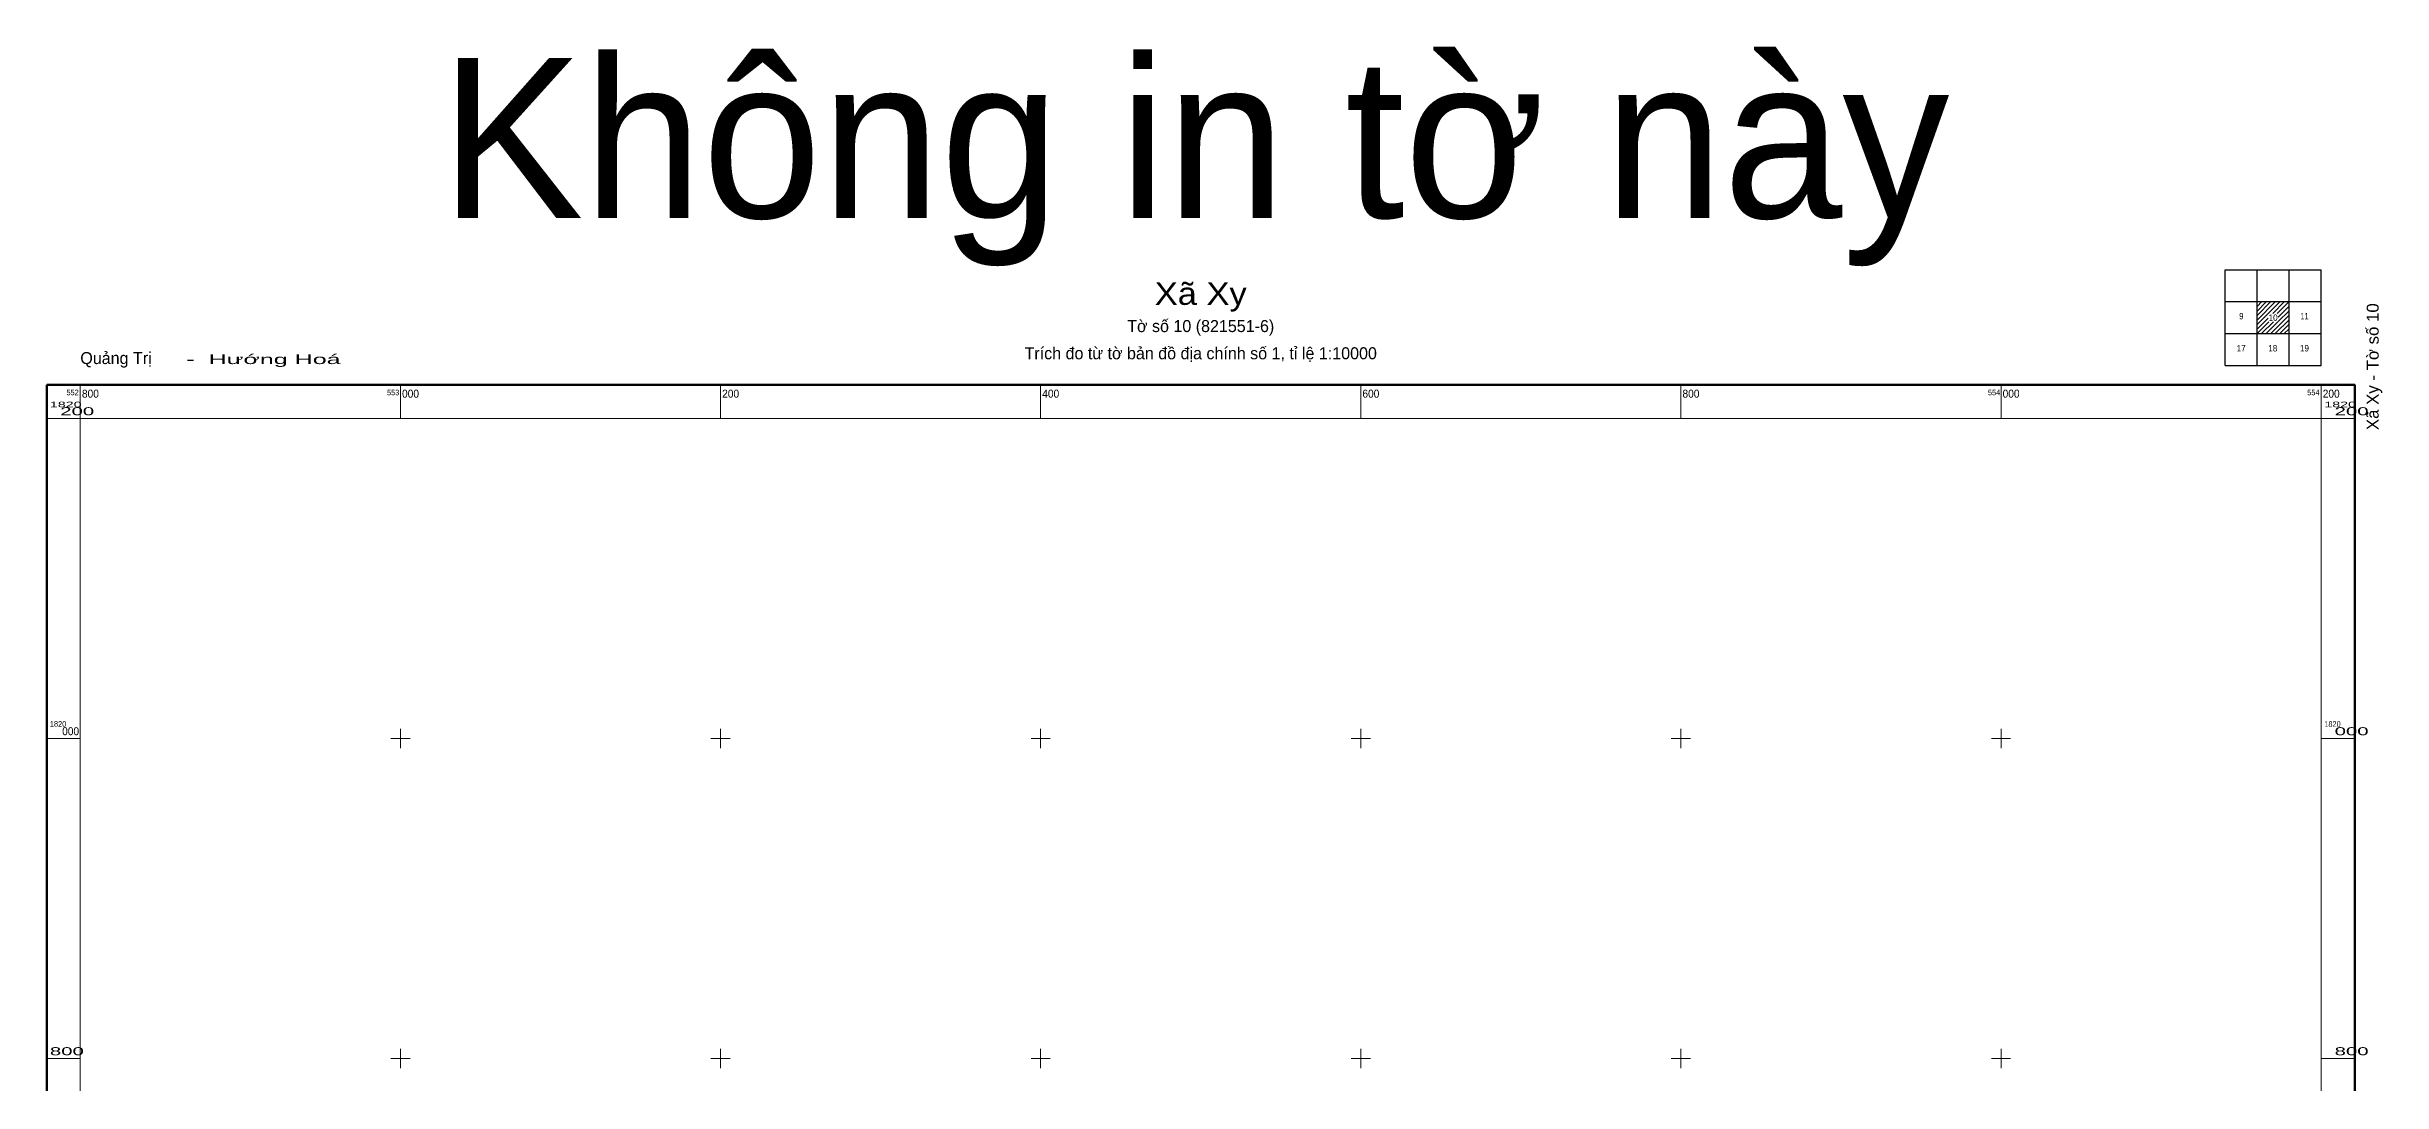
# Model space of a CAD drawing. Header units: metres. Extents: x 552779 to 554238, y 1818638 to 1820432.
# Drawn here: x 552779 to 554238, y 1819785 to 1820432 of the extents above; entities that cross this region are included whole.
import ezdxf
from ezdxf.enums import TextEntityAlignment as Align

# ---------------------------------------------------------------- set-up
doc = ezdxf.new("R2010")
doc.units = ezdxf.units.M
doc.header["$LTSCALE"] = 2
doc.layers.add('57', color=7, linetype='Continuous')
doc.layers.add('63', color=7, linetype='Continuous', lineweight=13)

msp = doc.modelspace()

# ---------------------------------------------------------------- linework, layer by layer
at = {"layer": '63', "lineweight": 25}
for p, q in [((554140, 1820293), (554200, 1820293)), ((554140, 1820233), (554140, 1820293)), ((554160, 1820233), (554160, 1820293)), ((554180, 1820233), (554180, 1820293)), ((554140, 1820273), (554200, 1820273)), ((554140, 1820253), (554200, 1820253))]:
    msp.add_line(p, q, dxfattribs=at)
at = {"layer": '63'}
for p, q in [((554160, 1820272.8), (554160.2, 1820273)), ((554160, 1820269.96), (554163.04, 1820273)), ((554160, 1820267.16), (554165.84, 1820273)), ((554160, 1820264.32), (554168.68, 1820273)), ((554160, 1820261.48), (554171.52, 1820273)), ((554167, 1820265.68), (554174.36, 1820273)), ((554169.8, 1820265.68), (554177.16, 1820273)), ((554172.64, 1820265.68), (554180, 1820273)), ((554160, 1820258.64), (554166.88, 1820265.52)), ((554160, 1820255.84), (554166.88, 1820262.72)), ((554160, 1820253), (554167.36, 1820260.36)), ((554162.84, 1820253), (554170.2, 1820260.36)), ((554165.64, 1820253), (554173, 1820260.36)), ((554168.48, 1820253), (554180, 1820264.52)), ((554171.32, 1820253), (554180, 1820261.68)), ((554173.12, 1820263.32), (554180, 1820270.16)), ((554173.12, 1820260.52), (554180, 1820267.36)), ((554174.16, 1820253), (554180, 1820258.84)), ((554176.96, 1820253), (554180, 1820256.04)), ((554179.8, 1820253), (554180, 1820253.2)), ((552800, 1820200), (552800, 1820221)), ((553000, 1820200), (553000, 1820221)), ((553200, 1820200), (553200, 1820221)), ((553400, 1820200), (553400, 1820221)), ((553600, 1820200), (553600, 1820221)), ((553800, 1820200), (553800, 1820221)), ((554000, 1820200), (554000, 1820221)), ((554200, 1820200), (554200, 1820221)), ((552800, 1820200), (552779, 1820200)), ((554200, 1820200), (554221, 1820200)), ((552800, 1820000), (552779, 1820000)), ((552994, 1820000), (553006, 1820000)), ((553000, 1819994), (553000, 1820006)), ((553194, 1820000), (553206, 1820000)), ((553200, 1819994), (553200, 1820006)), ((553394, 1820000), (553406, 1820000)), ((553400, 1819994), (553400, 1820006)), ((553594, 1820000), (553606, 1820000)), ((553600, 1819994), (553600, 1820006)), ((553794, 1820000), (553806, 1820000)), ((553800, 1819994), (553800, 1820006)), ((553994, 1820000), (554006, 1820000)), ((554000, 1819994), (554000, 1820006)), ((554200, 1820000), (554221, 1820000)), ((553000, 1819794), (553000, 1819806)), ((553200, 1819794), (553200, 1819806)), ((553400, 1819794), (553400, 1819806)), ((553600, 1819794), (553600, 1819806)), ((553800, 1819794), (553800, 1819806)), ((554000, 1819794), (554000, 1819806)), ((552800, 1819800), (552779, 1819800)), ((552994, 1819800), (553006, 1819800)), ((553194, 1819800), (553206, 1819800)), ((553394, 1819800), (553406, 1819800)), ((553594, 1819800), (553606, 1819800)), ((553794, 1819800), (553806, 1819800)), ((553994, 1819800), (554006, 1819800)), ((554200, 1819800), (554221, 1819800))]:
    msp.add_line(p, q, dxfattribs=at)
at = {"layer": '63', "lineweight": 25}
msp.add_lwpolyline([(554140, 1820233), (554200, 1820233), (554200, 1820293)], dxfattribs=at)
at = {"layer": '63', "lineweight": 158}
msp.add_lwpolyline([(552779, 1820221), (554221, 1820221), (554221, 1818779), (552779, 1818779)], close=True, dxfattribs=at)
at = {"layer": '63'}
msp.add_lwpolyline([(552800, 1820200), (554200, 1820200), (554200, 1818800), (552800, 1818800)], close=True, dxfattribs=at)

# ---------------------------------------------------------------- texts
at = {"layer": '57'}
msp.add_text('Không in tờ này', height=100, dxfattribs=at).set_placement((553496.41, 1820325.34), align=Align.CENTER)
at = {"layer": '63'}
for s, height, width, p in [('Xã Xy', 14, 1.15, (553500, 1820271)), ('9', 4, 0.9, (554150.15, 1820261.96)), ('10', 4, 0.95, (554170, 1820261)), ('11', 4, 0.8, (554189.58, 1820261.96)), ('17', 4, 0.95, (554150.04, 1820241.88)), ('18', 4, 0.95, (554169.82, 1820241.88)), ('19', 4, 0.95, (554189.58, 1820241.88))]:
    msp.add_text(s, height=height, dxfattribs=dict(at, width=width)).set_placement(p, align=Align.CENTER)
at = {"layer": '63', "width": 1.05}
msp.add_text('Xã Xy - Tờ số 10', height=7.48, rotation=89.999, dxfattribs=at).set_placement((554235.96, 1820192.72))
at = {"layer": '63'}
for s, p in [('Tờ số 10 (821551-6)', (553500.01, 1820254)), ('Trích đo từ tờ bản đồ địa chính số 1, tỉ lệ 1:10000', (553500, 1820237))]:
    msp.add_text(s, height=7.5, dxfattribs=at).set_placement(p, align=Align.CENTER)
msp.add_text('Quảng Trị', height=7.5, dxfattribs=at).set_placement((552800, 1820234))
for s, height, width, p in [('  -  Hướng Hoá', 6, 1.95, (552857.53, 1820234)), ('800', 5, 0.95, (552801, 1820213)), ('000', 5, 0.95, (553001, 1820213)), ('200', 5, 0.95, (553201, 1820213)), ('400', 5, 0.95, (553401, 1820213)), ('600', 5, 0.95, (553601, 1820213)), ('800', 5, 0.95, (553801, 1820213)), ('000', 5, 0.95, (554001, 1820213)), ('200', 5, 0.95, (554201, 1820213)), ('1820', 3.5, 1.9, (552781, 1820207)), ('1820', 3.5, 1.9, (554202, 1820207)), ('1820', 3.5, 0.95, (552781, 1820007.32)), ('1820', 3.5, 0.95, (554202, 1820007.29)), ('000', 5, 0.95, (552788.65, 1820002)), ('800', 5, 1.9, (552781, 1819802))]:
    msp.add_text(s, height=height, dxfattribs=dict(at, width=width)).set_placement(p)
for s, height, width, p in [('552', 3.5, 0.95, (552799, 1820214.5)), ('553', 3.5, 0.95, (552999.28, 1820214.5)), ('554', 3.5, 0.95, (553999.49, 1820214.5)), ('554', 3.5, 0.95, (554199, 1820214.5)), ('200', 5, 1.9, (552808.64, 1820202)), ('200', 5, 1.9, (554229.64, 1820202)), ('000', 5, 1.9, (554229.64, 1820002)), ('800', 5, 1.9, (554229.64, 1819802))]:
    msp.add_text(s, height=height, dxfattribs=dict(at, width=width)).set_placement(p, align=Align.RIGHT)

doc.saveas('drawing.dxf')
